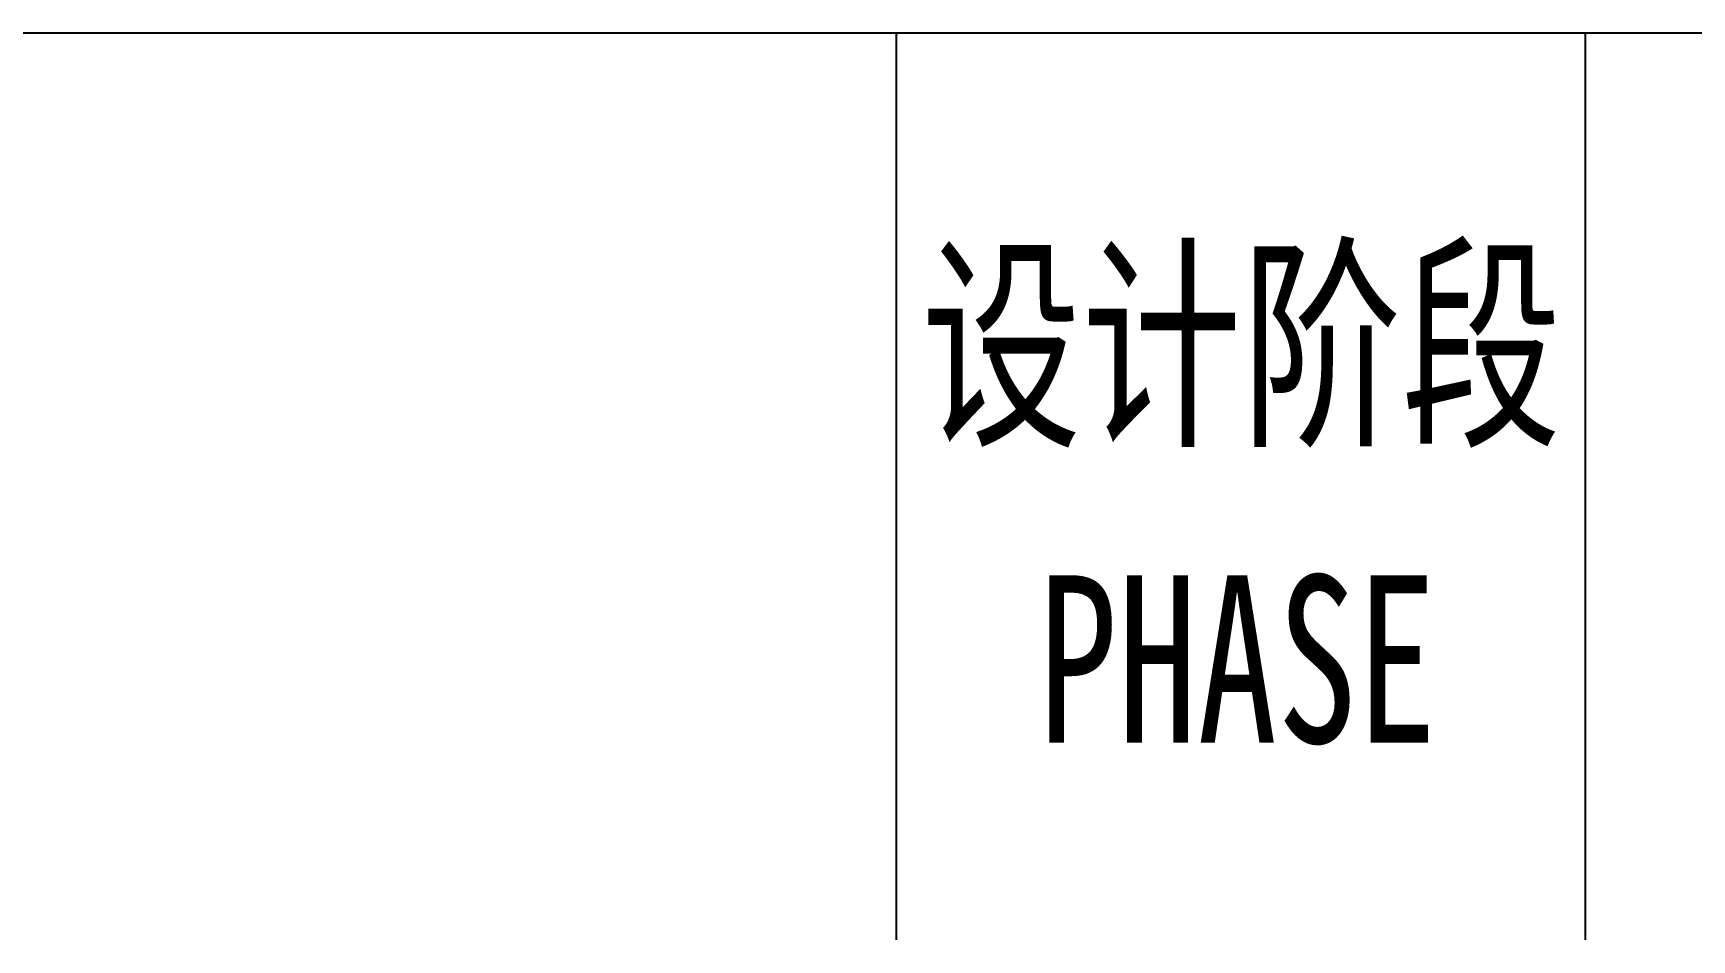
# Model space of a CAD drawing. Header units: millimetres. Extents: x 0 to 594, y 0 to 420.
# Drawn here: x 531.54 to 561.24, y 66.64 to 82.89 of the extents above; entities that cross this region are included whole.
import ezdxf
from ezdxf.enums import TextEntityAlignment as Align

# ---------------------------------------------------------------- set-up
doc = ezdxf.new("R2010")
doc.units = ezdxf.units.MM
doc.layers.add('GPDRAW', color=1, linetype='Continuous')
doc.styles.add('ECL', font='', dxfattribs={"width": 0.7, "height": 3})
doc.styles.add('LXL', font='', dxfattribs={"width": 0.7, "height": 3})
doc.styles.get('ECL').set_extended_font_data('FangSong_GB2312')
doc.styles.get('LXL').set_extended_font_data('仿宋_GB2312')

# ---------------------------------------------------------------- blocks, each defined once
blk = doc.blocks.new('XXDAFRAM-CH-HENG-A2')
at = {"layer": 'GPDRAW'}
for p, q in [((584, 82.889), (399, 82.889)), ((547, 82.889), (547, 66.642)), ((559.333, 82.889), (559.333, 66.642))]:
    blk.add_line(p, q, dxfattribs=at)
at = {"linetype": 'Continuous', "style": 'ECL', "width": 0.7}
for tag, height, p in [('DESIGNSTATUS', 3.5, (571.853, 76.574)), ('ENDESIGNSTATUS', 3.5, (571.89, 70.889)), ('V', 4, (531.583, 63.46)), ('O', 4, (537.75, 63.46)), ('L', 4, (543.917, 63.46)), ('N', 4, (550.083, 63.46)), ('D', 4, (562.417, 63.46)), ('W', 4, (568.583, 63.46)), ('G', 4, (574.75, 63.46)), ('VEREN40', 4, (580.917, 63.46)), ('DWGNAME1', 5, (522.116, 48.707)), ('DWGNAME', 5, (521.928, 42.355)), ('DWGENAME1', 5, (521.928, 42.132)), ('DWGENAME', 5, (521.928, 35.7)), ('DWGNAME2', 5, (521.928, 35.057)), ('DWGENAME2', 5, (522.272, 28.907)), ('DWGNO', 4, (511.81, 15.139)), ('VEREN40', 4, (578.739, 15.139))]:
    blk.add_attdef(tag, text='', height=height, dxfattribs=at).set_placement(p, align=Align.MIDDLE)
at = {"style": 'ECL', "width": 0.7, "flags": 1}
for p in [(450.389, 48.278), (450.389, 40.278), (450.389, 32.278), (450.389, 24.278)]:
    blk.add_attdef('DATE', text='', height=5, dxfattribs=at).set_placement(p, align=Align.MIDDLE)
for tag, p in [('SJ1', (419.556, 44.278)), ('JH', (419.556, 36.278)), ('SH1', (419.556, 28.278)), ('PZ', (419.556, 20.278)), ('BL', (419.556, 10))]:
    blk.add_attdef(tag, p, '', height=5, dxfattribs=at)
at = {"layer": 'GPDRAW', "style": 'LXL', "width": 0.7}
for s, p in [('设计阶段', (547.453, 75.802)), ('PHASE', (549.534, 70.175))]:
    blk.add_text(s, height=3, dxfattribs=at).set_placement(p)

msp = doc.modelspace()

# ---------------------------------------------------------------- block references
msp.add_blockref('XXDAFRAM-CH-HENG-A2', (0, 0))

doc.saveas('drawing.dxf')
